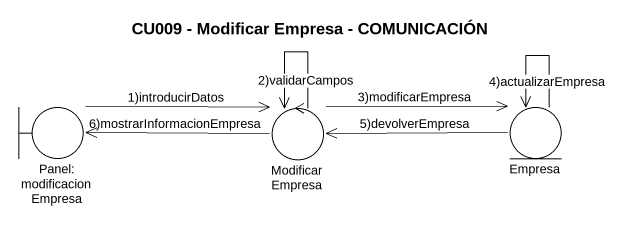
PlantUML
@startuml
title CU009 - Modificar Empresa - COMUNICACIÓN
boundary "Panel: modificacion Empresa" as Panel_modificacion_Empresa
control "Modificar Empresa" as Modificar_Empresa
entity Empresa
Panel_modificacion_Empresa -right-> Modificar_Empresa : 1)introducirDatos
Modificar_Empresa -left-> Panel_modificacion_Empresa : 6)mostrarInformacionEmpresa
Modificar_Empresa --> Modificar_Empresa : 2)validarCampos
Modificar_Empresa -right-> Empresa : 3)modificarEmpresa
Empresa -left-> Modificar_Empresa : 5)devolverEmpresa
Empresa --> Empresa : 4)actualizarEmpresa
@enduml
